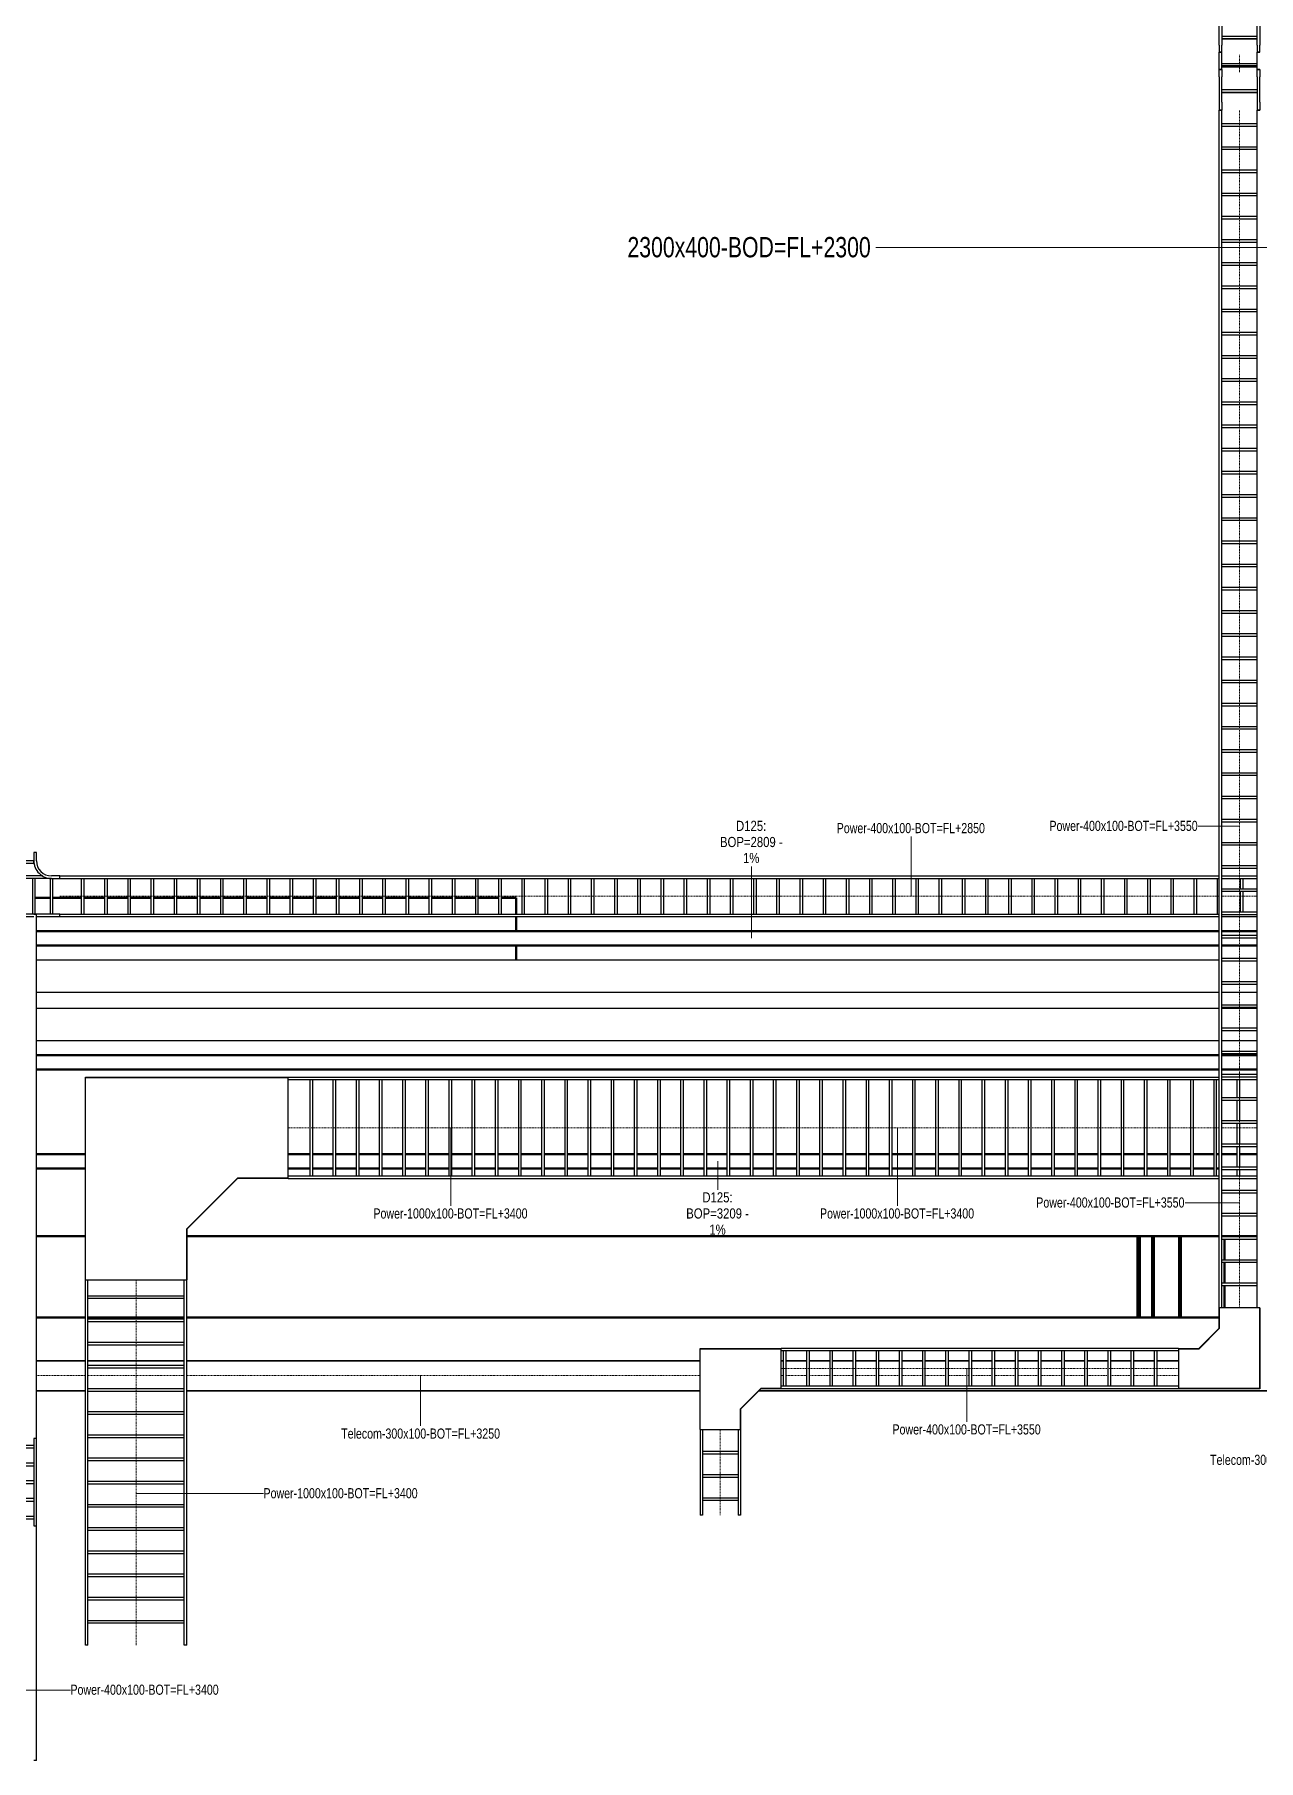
# Model space of a CAD drawing. Header units: millimetres. Extents: x -108050 to 96605, y 58136 to 140997.
# Drawn here: x -31912 to -19841, y 88919 to 105934 of the extents above; entities that cross this region are included whole.
import ezdxf

# ---------------------------------------------------------------- set-up
doc = ezdxf.new("R2010")
doc.units = ezdxf.units.MM
doc.linetypes.add('Center', pattern=[29.999999, 12, -6, 6, -6])
for name, color, linetype, lineweight in [('E-CABL-TRAY', 211, 'Continuous', 25), ('E-CABL-TRAY-CNTR', 211, 'Center', 18), ('E-CABL-TRAY-IDEN', 211, 'Continuous', 9), ('M-HVAC-DUCT', 70, 'Continuous', 50), ('M-HVAC-DUCT-IDEN', 70, 'Continuous', 9), ('P-PIPE', 3, 'Continuous', 50), ('P-PIPE-IDEN', 2, 'Continuous', 9)]:
    doc.layers.add(name, color=color, linetype=linetype, lineweight=lineweight)
doc.styles.add('Arial', font='arial.ttf', dxfattribs={"width": 0.8, "height": 100})
doc.styles.add('Arial_1', font='arial.ttf', dxfattribs={"width": 0.75, "height": 200})
doc.styles.add('Arial_2', font='arial.ttf', dxfattribs={"width": 0.75, "height": 100})

# ---------------------------------------------------------------- blocks, each defined once
blk = doc.blocks.new('E_Chanel Horizontal Bend_std_ - Standard-1993875-HẦM')
at = {"layer": 'E-CABL-TRAY'}
for p, q in [((-200, 600), (-197, 600)), ((-200, 400), (-200, 600)), ((-197, 399), (-197, 600)), ((175, 600), (-175, 600)), ((197, 600), (200, 600)), ((197, 600), (197, -197)), ((200, 600), (200, -200)), ((-400, 200), (-200, 400)), ((-399, 197), (-197, 399)), ((-600, 197), (-600, 200)), ((-600, 200), (-400, 200)), ((-600, 197), (-399, 197)), ((-600, 175), (-600, -175)), ((-600, -200), (-600, -197)), ((197, -197), (-600, -197)), ((200, -200), (-600, -200))]:
    blk.add_line(p, q, dxfattribs=at)
blk = doc.blocks.new('E_Chanel Horizontal Bend_std_ - Standard-1994017-HẦM')
at = {"layer": 'E-CABL-TRAY'}
for p, q in [((-500, 1500), (-497, 1500)), ((-500, 1000), (-500, 1500)), ((-497, 999), (-497, 1500)), ((475, 1500), (-475, 1500)), ((497, 1500), (500, 1500)), ((497, 1500), (497, -497)), ((500, 1500), (500, -500)), ((-1000, 500), (-500, 1000)), ((-999, 497), (-497, 999)), ((-1500, 497), (-1500, 500)), ((-1500, 500), (-1000, 500)), ((-1500, 497), (-999, 497)), ((-1500, 475), (-1500, -475)), ((-1500, -500), (-1500, -497)), ((497, -497), (-1500, -497)), ((500, -500), (-1500, -500))]:
    blk.add_line(p, q, dxfattribs=at)
blk = doc.blocks.new('E_Ladder Horizontal Tee - Standard-1999172-HẦM')
at = {"layer": 'E-CABL-TRAY'}
for p, q in [((430, 200), (-430, 200)), ((-430, 200), (-430, 175)), ((-430, 175), (430, 175)), ((-363, 175), (-363, -175)), ((-337, -175), (-337, 175)), ((-188, 175), (-188, -175)), ((-162, -175), (-162, 175)), ((-13, 175), (-13, -175)), ((13, -175), (13, 175)), ((162, 175), (162, -175)), ((188, -175), (188, 175)), ((337, 175), (337, -175)), ((363, -175), (363, 175)), ((430, 175), (430, 200)), ((-350, -175), (-430, -175)), ((-430, -175), (-430, -200)), ((-430, -200), (-350, -200)), ((-350, -175), (-337, -175)), ((-350, -175), (350, -175)), ((-259, -200), (259, -200)), ((-188, -175), (-162, -175)), ((175, -325), (-175, -325)), ((-175, -325), (-175, -350)), ((-13, -175), (13, -175)), ((162, -175), (188, -175)), ((175, -350), (175, -325)), ((337, -175), (350, -175)), ((430, -175), (350, -175)), ((350, -200), (430, -200)), ((430, -200), (430, -175)), ((-200, -350), (-200, -430)), ((-200, -430), (-175, -430)), ((-175, -350), (175, -350)), ((-175, -430), (-175, -350)), ((175, -350), (175, -430)), ((175, -430), (200, -430)), ((200, -430), (200, -350))]:
    blk.add_line(p, q, dxfattribs=at)
for centre, radius, start, end in [((-350, -350), 175, 360, 90), ((-350, -350), 175, 76.6372, 90), ((-350, -350), 150, 0, 90), ((-350, -350), 175, 61.5893, 73.0712), ((-350, -350), 175, 58.7805, 59.5164), ((-350, -350), 175, 50.9018, 58.7805), ((-350, -350), 175, 35.6308, 44.0854), ((-350, -350), 175, 19.7932, 29.3903), ((-350, -350), 175, 360, 14.6951), ((350, -350), 175, 90, 180), ((350, -350), 175, 165.3049, 180), ((350, -350), 175, 150.6097, 160.2068), ((350, -350), 150, 90, 180), ((350, -350), 175, 135.9146, 144.3692), ((350, -350), 175, 121.2195, 129.0982), ((350, -350), 175, 120.4836, 121.2195), ((350, -350), 175, 106.9288, 118.4107), ((350, -350), 175, 90, 103.3628)]:
    blk.add_arc(centre, radius, start, end, dxfattribs=at)
blk = doc.blocks.new('PG_Busway_ThanhThang - 1250A-2004915-HẦM')
at = {"layer": 'E-CABL-TRAY'}
for p, q in [((-31894, 96812), (-20229, 96812)), ((-20229, 96489), (-31894, 96489)), ((-19854, 96489), (-20203, 96489))]:
    blk.add_line(p, q, dxfattribs=at)
blk = doc.blocks.new('PG_Busway_ThanhThang - 1250A-2004328-HẦM')
at = {"layer": 'E-CABL-TRAY'}
for p, q in [((-31894, 96337), (-20229, 96337)), ((-20203, 96337), (-19854, 96337)), ((-20229, 96014), (-31894, 96014)), ((-19854, 96014), (-20203, 96014))]:
    blk.add_line(p, q, dxfattribs=at)
blk = doc.blocks.new('E_Chanel Horizontal Bend_std_ - Standard-2114494-HẦM')
at = {"layer": 'E-CABL-TRAY'}
for p, q in [((-600, 197), (-600, 200)), ((-600, 200), (200, 200)), ((-600, 197), (197, 197)), ((-600, 175), (-600, -175)), ((197, 197), (197, -600)), ((200, 200), (200, -600)), ((-600, -200), (-600, -197)), ((-399, -197), (-600, -197)), ((-400, -200), (-600, -200)), ((-200, -400), (-400, -200)), ((-197, -399), (-399, -197)), ((-200, -600), (-200, -400)), ((-197, -600), (-197, -399)), ((-197, -600), (-200, -600)), ((-175, -600), (175, -600)), ((200, -600), (197, -600))]:
    blk.add_line(p, q, dxfattribs=at)
blk = doc.blocks.new('E_Ladder Horizontal Tee - Standard-V262-HẦM')
at = {"layer": 'E-CABL-TRAY'}
for p, q in [((-200, 200), (-430, 200)), ((-430, 200), (-430, 175)), ((-430, 175), (430, 175)), ((-363, 175), (-363, -175)), ((-337, -175), (-337, 175)), ((-188, 175), (-188, -175)), ((175, 200), (-175, 200)), ((-162, -175), (-162, 175)), ((-13, 175), (-13, -175)), ((13, -175), (13, 175)), ((162, 175), (162, -175)), ((188, -175), (188, 175)), ((430, 200), (200, 200)), ((337, 175), (337, -175)), ((363, -175), (363, 175)), ((430, 175), (430, 200)), ((-350, -175), (-430, -175)), ((-430, -175), (-430, -200)), ((-430, -200), (-350, -200)), ((-350, -175), (-337, -175)), ((-350, -175), (350, -175)), ((-259, -200), (259, -200)), ((-188, -175), (-162, -175)), ((175, -325), (-175, -325)), ((-175, -325), (-175, -350)), ((-13, -175), (13, -175)), ((162, -175), (188, -175)), ((175, -350), (175, -325)), ((337, -175), (350, -175)), ((430, -175), (350, -175)), ((350, -200), (430, -200)), ((430, -200), (430, -175)), ((-200, -350), (-200, -430)), ((-200, -430), (-175, -430)), ((-175, -350), (175, -350)), ((-175, -430), (-175, -350)), ((175, -350), (175, -430)), ((175, -430), (200, -430)), ((200, -430), (200, -350))]:
    blk.add_line(p, q, dxfattribs=at)
for centre, radius, start, end in [((-350, -350), 175, 360, 90), ((-350, -350), 175, 76.6372, 90), ((-350, -350), 150, 0, 90), ((-350, -350), 175, 61.5893, 73.0712), ((-350, -350), 175, 58.7805, 59.5164), ((-350, -350), 175, 50.9018, 58.7805), ((-350, -350), 175, 35.6308, 44.0854), ((-350, -350), 175, 19.7932, 29.3903), ((-350, -350), 175, 360, 14.6951), ((350, -350), 175, 90, 180), ((350, -350), 175, 165.3049, 180), ((350, -350), 175, 150.6097, 160.2068), ((350, -350), 150, 90, 180), ((350, -350), 175, 135.9146, 144.3692), ((350, -350), 175, 121.2195, 129.0982), ((350, -350), 175, 120.4836, 121.2195), ((350, -350), 175, 106.9288, 118.4107), ((350, -350), 175, 90, 103.3628)]:
    blk.add_arc(centre, radius, start, end, dxfattribs=at)
blk = doc.blocks.new('E_Ladder Vertical Outside Bend - Standard-2122204-HẦM')
at = {"layer": 'E-CABL-TRAY'}
for p, q in [((-20229, 105518), (-20229, 105588)), ((-20229, 105588), (-20203, 105588)), ((-20229, 105518), (-20229, 105268)), ((-20203, 105588), (-20203, 105518)), ((-20203, 105268), (-20203, 105518)), ((-19854, 105518), (-19854, 105588)), ((-19854, 105588), (-19829, 105588)), ((-19854, 105518), (-19854, 105268)), ((-19829, 105588), (-19829, 105518)), ((-19829, 105268), (-19829, 105518)), ((-20203, 105391), (-19854, 105391)), ((-20203, 105366), (-19854, 105366)), ((-19854, 105359), (-20203, 105359)), ((-20229, 105268), (-20229, 105188)), ((-20203, 105188), (-20229, 105188)), ((-20203, 105268), (-20203, 105188)), ((-19854, 105268), (-19854, 105188)), ((-19829, 105188), (-19854, 105188)), ((-19829, 105268), (-19829, 105188))]:
    blk.add_line(p, q, dxfattribs=at)
blk = doc.blocks.new('E_Ladder Vertical Inside Bend - Standard-2122208-HẦM')
at = {"layer": 'E-CABL-TRAY'}
for p, q in [((-20229, 106029), (-20229, 106109)), ((-20229, 106109), (-20203, 106109)), ((-20229, 105829), (-20229, 106029)), ((-20203, 106109), (-20203, 106029)), ((-20203, 106029), (-20203, 105829)), ((-19854, 106029), (-19854, 106109)), ((-19854, 106109), (-19829, 106109)), ((-19854, 105829), (-19854, 106029)), ((-19829, 106109), (-19829, 106029)), ((-19829, 106029), (-19829, 105829)), ((-20203, 105918), (-19854, 105918)), ((-20203, 105894), (-19854, 105894)), ((-19854, 105887), (-20203, 105887)), ((-20229, 105829), (-20229, 105760)), ((-20203, 105760), (-20229, 105760)), ((-20203, 105760), (-20203, 105829)), ((-19854, 105829), (-19854, 105760)), ((-19829, 105760), (-19854, 105760)), ((-19829, 105760), (-19829, 105829))]:
    blk.add_line(p, q, dxfattribs=at)
blk = doc.blocks.new('01_REC Elbow_C Flanged_ - 1 W-2122769-HẦM')
at = {"layer": 'M-HVAC-DUCT'}
for p, q in [((-21035, 93285), (-21035, 94089)), ((-21035, 94089), (-21010, 94089)), ((-21010, 94089), (-21010, 93285)), ((-20890, 94087), (-21010, 94087)), ((-20891, 93285), (-20891, 94089)), ((-20891, 94089), (-20873, 94089)), ((-20625, 94089), (-20873, 94089)), ((-20873, 94089), (-20873, 93285)), ((-21035, 93285), (-21010, 93285)), ((-21010, 93287), (-20890, 93287)), ((-20873, 93285), (-20891, 93285)), ((-20873, 93285), (-20625, 93285))]:
    blk.add_line(p, q, dxfattribs=at)
blk = doc.blocks.new('01_REC Elbow_C Flanged_ - 1 W-V264-HẦM')
at = {"layer": 'M-HVAC-DUCT'}
for p, q in [((-20625, 93285), (-20625, 94089)), ((-20608, 94089), (-20625, 94089)), ((-20608, 94089), (-20608, 93285)), ((-20322, 94089), (-20608, 94089)), ((-20606, 94087), (-20229, 94087)), ((-20322, 94087), (-20322, 94089)), ((-20203, 94089), (-20178, 94089)), ((-20178, 94089), (-20178, 94081)), ((-20178, 94056), (-20178, 93852)), ((-20178, 93827), (-20178, 93624)), ((-20178, 93598), (-20178, 93382)), ((-20625, 93285), (-20608, 93285)), ((-20608, 93285), (-20322, 93285)), ((-20606, 93287), (-20229, 93287)), ((-20322, 93285), (-20322, 93287))]:
    blk.add_line(p, q, dxfattribs=at)

msp = doc.modelspace()

# ---------------------------------------------------------------- linework, layer by layer
at = {"layer": 'E-CABL-TRAY'}
for p, q in [((-20229, 105760), (-20203, 105760)), ((-20229, 105588), (-20229, 105760)), ((-20203, 105588), (-20203, 105760)), ((-19854, 105760), (-19829, 105760)), ((-19854, 105588), (-19854, 105760)), ((-20203, 105588), (-20229, 105588)), ((-19854, 105647), (-20203, 105647)), ((-19854, 105625), (-20203, 105625)), ((-19854, 105613), (-20203, 105613)), ((-19829, 105588), (-19854, 105588)), ((-20229, 105188), (-20203, 105188)), ((-20229, 93382), (-20229, 105188)), ((-20203, 93382), (-20203, 105188)), ((-19854, 105188), (-19829, 105188)), ((-19854, 93382), (-19854, 105188)), ((-19854, 105054), (-20203, 105054)), ((-19854, 105028), (-20203, 105028)), ((-19854, 104825), (-20203, 104825)), ((-19854, 104800), (-20203, 104800)), ((-19854, 104597), (-20203, 104597)), ((-19854, 104571), (-20203, 104571)), ((-19854, 104368), (-20203, 104368)), ((-19854, 104343), (-20203, 104343)), ((-19854, 104139), (-20203, 104139)), ((-19854, 104114), (-20203, 104114)), ((-19854, 103911), (-20203, 103911)), ((-19854, 103885), (-20203, 103885)), ((-19854, 103682), (-20203, 103682)), ((-19854, 103657), (-20203, 103657)), ((-19854, 103454), (-20203, 103454)), ((-19854, 103428), (-20203, 103428)), ((-19854, 103225), (-20203, 103225)), ((-19854, 103200), (-20203, 103200)), ((-19854, 102996), (-20203, 102996)), ((-19854, 102971), (-20203, 102971)), ((-19854, 102768), (-20203, 102768)), ((-19854, 102742), (-20203, 102742)), ((-19854, 102539), (-20203, 102539)), ((-19854, 102514), (-20203, 102514)), ((-19854, 102311), (-20203, 102311)), ((-19854, 102285), (-20203, 102285)), ((-19854, 102082), (-20203, 102082)), ((-19854, 102057), (-20203, 102057)), ((-19854, 101853), (-20203, 101853)), ((-19854, 101828), (-20203, 101828)), ((-19854, 101625), (-20203, 101625)), ((-19854, 101599), (-20203, 101599)), ((-19854, 101396), (-20203, 101396)), ((-19854, 101371), (-20203, 101371)), ((-19854, 101168), (-20203, 101168)), ((-19854, 101142), (-20203, 101142)), ((-19854, 100939), (-20203, 100939)), ((-19854, 100914), (-20203, 100914)), ((-19854, 100710), (-20203, 100710)), ((-19854, 100685), (-20203, 100685)), ((-19854, 100482), (-20203, 100482)), ((-19854, 100456), (-20203, 100456)), ((-19854, 100253), (-20203, 100253)), ((-19854, 100228), (-20203, 100228)), ((-19854, 100025), (-20203, 100025)), ((-19854, 99999), (-20203, 99999)), ((-19854, 99796), (-20203, 99796)), ((-19854, 99771), (-20203, 99771)), ((-19854, 99567), (-20203, 99567)), ((-19854, 99542), (-20203, 99542)), ((-19854, 99339), (-20203, 99339)), ((-19854, 99313), (-20203, 99313)), ((-19854, 99110), (-20203, 99110)), ((-19854, 99085), (-20203, 99085)), ((-19854, 98882), (-20203, 98882)), ((-19854, 98856), (-20203, 98856)), ((-19854, 98653), (-20203, 98653)), ((-19854, 98628), (-20203, 98628)), ((-19854, 98424), (-20203, 98424)), ((-19854, 98399), (-20203, 98399)), ((-19854, 98196), (-20203, 98196)), ((-19854, 98170), (-20203, 98170)), ((-19854, 97967), (-20203, 97967)), ((-19854, 97942), (-20203, 97942)), ((-19854, 97739), (-20203, 97739)), ((-19854, 97713), (-20203, 97713)), ((-31664, 97613), (-31664, 97639)), ((-31664, 97639), (-20229, 97639)), ((-31664, 97613), (-20229, 97613)), ((-31448, 97264), (-31448, 97613)), ((-31422, 97264), (-31422, 97613)), ((-31219, 97264), (-31219, 97613)), ((-31194, 97264), (-31194, 97613)), ((-30990, 97264), (-30990, 97613)), ((-30965, 97264), (-30965, 97613)), ((-30762, 97264), (-30762, 97613)), ((-30736, 97264), (-30736, 97613)), ((-30533, 97264), (-30533, 97613)), ((-30508, 97264), (-30508, 97613)), ((-30305, 97264), (-30305, 97613)), ((-30279, 97264), (-30279, 97613)), ((-30076, 97264), (-30076, 97613)), ((-30051, 97264), (-30051, 97613)), ((-29847, 97264), (-29847, 97613)), ((-29822, 97264), (-29822, 97613)), ((-29619, 97264), (-29619, 97613)), ((-29593, 97264), (-29593, 97613)), ((-29390, 97264), (-29390, 97613)), ((-29365, 97264), (-29365, 97613)), ((-29162, 97264), (-29162, 97613)), ((-29136, 97264), (-29136, 97613)), ((-28933, 97264), (-28933, 97613)), ((-28908, 97264), (-28908, 97613)), ((-28704, 97264), (-28704, 97613)), ((-28679, 97264), (-28679, 97613)), ((-28476, 97264), (-28476, 97613)), ((-28450, 97264), (-28450, 97613)), ((-28247, 97264), (-28247, 97613)), ((-28222, 97264), (-28222, 97613)), ((-28019, 97264), (-28019, 97613)), ((-27993, 97264), (-27993, 97613)), ((-27790, 97264), (-27790, 97613)), ((-27765, 97264), (-27765, 97613)), ((-27561, 97264), (-27561, 97613)), ((-27536, 97264), (-27536, 97613)), ((-27333, 97264), (-27333, 97613)), ((-27307, 97264), (-27307, 97613)), ((-27104, 97264), (-27104, 97613)), ((-27079, 97264), (-27079, 97613)), ((-26876, 97264), (-26876, 97613)), ((-26850, 97264), (-26850, 97613)), ((-26647, 97264), (-26647, 97613)), ((-26622, 97264), (-26622, 97613)), ((-26418, 97264), (-26418, 97613)), ((-26393, 97264), (-26393, 97613)), ((-26190, 97264), (-26190, 97613)), ((-26164, 97264), (-26164, 97613)), ((-25961, 97264), (-25961, 97613)), ((-25936, 97264), (-25936, 97613)), ((-25733, 97264), (-25733, 97613)), ((-25707, 97264), (-25707, 97613)), ((-25504, 97264), (-25504, 97613)), ((-25479, 97264), (-25479, 97613)), ((-25275, 97264), (-25275, 97613)), ((-25250, 97264), (-25250, 97613)), ((-25047, 97264), (-25047, 97613)), ((-25021, 97264), (-25021, 97613)), ((-24818, 97264), (-24818, 97613)), ((-24793, 97264), (-24793, 97613)), ((-24590, 97264), (-24590, 97613)), ((-24564, 97264), (-24564, 97613)), ((-24361, 97264), (-24361, 97613)), ((-24336, 97264), (-24336, 97613)), ((-24132, 97264), (-24132, 97613)), ((-24107, 97264), (-24107, 97613)), ((-23904, 97264), (-23904, 97613)), ((-23878, 97264), (-23878, 97613)), ((-23675, 97264), (-23675, 97613)), ((-23650, 97264), (-23650, 97613)), ((-23447, 97264), (-23447, 97613)), ((-23421, 97264), (-23421, 97613)), ((-23218, 97264), (-23218, 97613)), ((-23193, 97264), (-23193, 97613)), ((-22989, 97264), (-22989, 97613)), ((-22964, 97264), (-22964, 97613)), ((-22761, 97264), (-22761, 97613)), ((-22735, 97264), (-22735, 97613)), ((-22532, 97264), (-22532, 97613)), ((-22507, 97264), (-22507, 97613)), ((-22304, 97264), (-22304, 97613)), ((-22278, 97264), (-22278, 97613)), ((-22075, 97264), (-22075, 97613)), ((-22050, 97264), (-22050, 97613)), ((-21846, 97264), (-21846, 97613)), ((-21821, 97264), (-21821, 97613)), ((-21618, 97264), (-21618, 97613)), ((-21592, 97264), (-21592, 97613)), ((-21389, 97264), (-21389, 97613)), ((-21364, 97264), (-21364, 97613)), ((-21161, 97264), (-21161, 97613)), ((-21135, 97264), (-21135, 97613)), ((-20932, 97264), (-20932, 97613)), ((-20907, 97264), (-20907, 97613)), ((-20703, 97264), (-20703, 97613)), ((-20678, 97264), (-20678, 97613)), ((-20475, 97264), (-20475, 97613)), ((-20449, 97264), (-20449, 97613)), ((-20246, 97264), (-20246, 97613)), ((-20203, 97639), (-19854, 97639)), ((-20203, 97613), (-19854, 97613)), ((-19854, 97510), (-20203, 97510)), ((-20018, 97510), (-20018, 97613)), ((-19992, 97510), (-19992, 97613)), ((-19854, 97485), (-20203, 97485)), ((-20018, 97281), (-20018, 97485)), ((-19992, 97281), (-19992, 97485)), ((-31919, 97261), (-31894, 97261)), ((-31894, 92093), (-31894, 97261)), ((-31664, 97239), (-31664, 97264)), ((-31664, 97264), (-20229, 97264)), ((-31664, 97239), (-20229, 97239)), ((-19854, 97281), (-20203, 97281)), ((-19854, 97256), (-20203, 97256)), ((-20203, 97239), (-19854, 97239)), ((-19854, 97053), (-20203, 97053)), ((-19854, 97027), (-20203, 97027)), ((-19854, 96824), (-20203, 96824)), ((-19854, 96799), (-20203, 96799)), ((-19854, 96596), (-20203, 96596)), ((-19854, 96570), (-20203, 96570)), ((-19854, 96367), (-20203, 96367)), ((-19854, 96342), (-20203, 96342)), ((-19854, 96138), (-20203, 96138)), ((-19854, 96113), (-20203, 96113)), ((-19854, 95910), (-20203, 95910)), ((-19854, 95884), (-20203, 95884)), ((-29411, 95631), (-29411, 95656)), ((-29411, 95656), (-20229, 95656)), ((-29411, 95631), (-20229, 95631)), ((-29195, 94682), (-29195, 95631)), ((-29169, 94682), (-29169, 95631)), ((-28966, 94682), (-28966, 95631)), ((-28941, 94682), (-28941, 95631)), ((-28738, 94682), (-28738, 95631)), ((-28712, 94682), (-28712, 95631)), ((-28509, 94682), (-28509, 95631)), ((-28484, 94682), (-28484, 95631)), ((-28280, 94682), (-28280, 95631)), ((-28255, 94682), (-28255, 95631)), ((-28052, 94682), (-28052, 95631)), ((-28026, 94682), (-28026, 95631)), ((-27823, 94682), (-27823, 95631)), ((-27798, 94682), (-27798, 95631)), ((-27595, 94682), (-27595, 95631)), ((-27569, 94682), (-27569, 95631)), ((-27366, 94682), (-27366, 95631)), ((-27341, 94682), (-27341, 95631)), ((-27137, 94682), (-27137, 95631)), ((-27112, 94682), (-27112, 95631)), ((-26909, 94682), (-26909, 95631)), ((-26883, 94682), (-26883, 95631)), ((-26680, 94682), (-26680, 95631)), ((-26655, 94682), (-26655, 95631)), ((-26452, 94682), (-26452, 95631)), ((-26426, 94682), (-26426, 95631)), ((-26223, 94682), (-26223, 95631)), ((-26198, 94682), (-26198, 95631)), ((-25994, 94682), (-25994, 95631)), ((-25969, 94682), (-25969, 95631)), ((-25766, 94682), (-25766, 95631)), ((-25740, 94682), (-25740, 95631)), ((-25537, 94682), (-25537, 95631)), ((-25512, 94682), (-25512, 95631)), ((-25309, 94682), (-25309, 95631)), ((-25283, 94682), (-25283, 95631)), ((-25080, 94682), (-25080, 95631)), ((-25055, 94682), (-25055, 95631)), ((-24851, 94682), (-24851, 95631)), ((-24826, 94682), (-24826, 95631)), ((-24623, 94682), (-24623, 95631)), ((-24597, 94682), (-24597, 95631)), ((-24394, 94682), (-24394, 95631)), ((-24369, 94682), (-24369, 95631)), ((-24166, 94682), (-24166, 95631)), ((-24140, 94682), (-24140, 95631)), ((-23937, 94682), (-23937, 95631)), ((-23912, 94682), (-23912, 95631)), ((-23708, 94682), (-23708, 95631)), ((-23683, 94682), (-23683, 95631)), ((-23480, 94682), (-23480, 95631)), ((-23454, 94682), (-23454, 95631)), ((-23251, 94682), (-23251, 95631)), ((-23226, 94682), (-23226, 95631)), ((-23023, 94682), (-23023, 95631)), ((-22997, 94682), (-22997, 95631)), ((-22794, 94682), (-22794, 95631)), ((-22769, 94682), (-22769, 95631)), ((-22565, 94682), (-22565, 95631)), ((-22540, 94682), (-22540, 95631)), ((-22337, 94682), (-22337, 95631)), ((-22311, 94682), (-22311, 95631)), ((-22108, 94682), (-22108, 95631)), ((-22083, 94682), (-22083, 95631)), ((-21880, 94682), (-21880, 95631)), ((-21854, 94682), (-21854, 95631)), ((-21651, 94682), (-21651, 95631)), ((-21626, 94682), (-21626, 95631)), ((-21422, 94682), (-21422, 95631)), ((-21397, 94682), (-21397, 95631)), ((-21194, 94682), (-21194, 95631)), ((-21168, 94682), (-21168, 95631)), ((-20965, 94682), (-20965, 95631)), ((-20940, 94682), (-20940, 95631)), ((-20737, 94682), (-20737, 95631)), ((-20711, 94682), (-20711, 95631)), ((-20508, 94682), (-20508, 95631)), ((-20483, 94682), (-20483, 95631)), ((-20279, 94682), (-20279, 95631)), ((-20254, 94682), (-20254, 95631)), ((-19854, 95681), (-20203, 95681)), ((-19854, 95656), (-20203, 95656)), ((-20203, 95631), (-19854, 95631)), ((-20051, 95453), (-20051, 95631)), ((-20025, 95453), (-20025, 95631)), ((-19854, 95453), (-20203, 95453)), ((-19854, 95427), (-20203, 95427)), ((-20051, 95224), (-20051, 95427)), ((-20025, 95224), (-20025, 95427)), ((-19854, 95224), (-20203, 95224)), ((-19854, 95199), (-20203, 95199)), ((-20051, 94995), (-20051, 95199)), ((-20025, 94995), (-20025, 95199)), ((-19854, 94995), (-20203, 94995)), ((-19854, 94970), (-20203, 94970)), ((-20051, 94767), (-20051, 94970)), ((-20025, 94767), (-20025, 94970)), ((-29411, 94656), (-29411, 94682)), ((-29411, 94682), (-20229, 94682)), ((-29411, 94656), (-20229, 94656)), ((-19854, 94767), (-20203, 94767)), ((-19854, 94741), (-20203, 94741)), ((-20203, 94682), (-19854, 94682)), ((-20203, 94656), (-19854, 94656)), ((-20051, 94682), (-20051, 94741)), ((-20025, 94682), (-20025, 94741)), ((-19854, 94538), (-20203, 94538)), ((-19854, 94513), (-20203, 94513)), ((-19854, 94310), (-20203, 94310)), ((-19854, 94284), (-20203, 94284)), ((-19854, 94081), (-20203, 94081)), ((-19854, 94056), (-20203, 94056)), ((-19854, 93852), (-20203, 93852)), ((-19854, 93827), (-20203, 93827)), ((-31411, 93656), (-31385, 93656)), ((-31411, 90056), (-31411, 93656)), ((-31385, 90056), (-31385, 93656)), ((-30436, 93656), (-30411, 93656)), ((-30436, 90056), (-30436, 93656)), ((-30411, 90056), (-30411, 93656)), ((-19854, 93624), (-20203, 93624)), ((-19854, 93598), (-20203, 93598)), ((-30436, 93498), (-31385, 93498)), ((-30436, 93472), (-31385, 93472)), ((-30436, 93269), (-31385, 93269)), ((-30436, 93244), (-31385, 93244)), ((-20203, 93382), (-20229, 93382)), ((-19829, 93382), (-19854, 93382)), ((-30436, 93041), (-31385, 93041)), ((-30436, 93015), (-31385, 93015)), ((-24549, 92957), (-24549, 92982)), ((-20629, 92982), (-24549, 92982)), ((-20629, 92957), (-24549, 92957)), ((-24528, 92957), (-24528, 92608)), ((-24502, 92957), (-24502, 92608)), ((-24299, 92957), (-24299, 92608)), ((-24274, 92957), (-24274, 92608)), ((-24070, 92957), (-24070, 92608)), ((-24045, 92957), (-24045, 92608)), ((-23842, 92957), (-23842, 92608)), ((-23816, 92957), (-23816, 92608)), ((-23613, 92957), (-23613, 92608)), ((-23588, 92957), (-23588, 92608)), ((-23385, 92957), (-23385, 92608)), ((-23359, 92957), (-23359, 92608)), ((-23156, 92957), (-23156, 92608)), ((-23131, 92957), (-23131, 92608)), ((-22927, 92957), (-22927, 92608)), ((-22902, 92957), (-22902, 92608)), ((-22699, 92957), (-22699, 92608)), ((-22673, 92957), (-22673, 92608)), ((-22470, 92957), (-22470, 92608)), ((-22445, 92957), (-22445, 92608)), ((-22242, 92957), (-22242, 92608)), ((-22216, 92957), (-22216, 92608)), ((-22013, 92957), (-22013, 92608)), ((-21988, 92957), (-21988, 92608)), ((-21784, 92957), (-21784, 92608)), ((-21759, 92957), (-21759, 92608)), ((-21556, 92957), (-21556, 92608)), ((-21530, 92957), (-21530, 92608)), ((-21327, 92957), (-21327, 92608)), ((-21302, 92957), (-21302, 92608)), ((-21099, 92957), (-21099, 92608)), ((-21073, 92957), (-21073, 92608)), ((-20870, 92957), (-20870, 92608)), ((-20845, 92957), (-20845, 92608)), ((-20629, 92982), (-20629, 92957)), ((-31894, 92863), (-31411, 92863)), ((-31894, 92860), (-31411, 92860)), ((-31385, 92863), (-30436, 92863)), ((-31385, 92860), (-30436, 92860)), ((-30436, 92812), (-31385, 92812)), ((-30436, 92787), (-31385, 92787)), ((-30411, 92863), (-25349, 92863)), ((-30411, 92860), (-25349, 92860)), ((-24549, 92863), (-24528, 92863)), ((-24549, 92860), (-24528, 92860)), ((-24502, 92863), (-24299, 92863)), ((-24502, 92860), (-24299, 92860)), ((-24274, 92863), (-24070, 92863)), ((-24274, 92860), (-24070, 92860)), ((-24045, 92863), (-23842, 92863)), ((-24045, 92860), (-23842, 92860)), ((-23816, 92863), (-23613, 92863)), ((-23816, 92860), (-23613, 92860)), ((-23588, 92863), (-23385, 92863)), ((-23588, 92860), (-23385, 92860)), ((-23359, 92863), (-23156, 92863)), ((-23359, 92860), (-23156, 92860)), ((-23131, 92863), (-22927, 92863)), ((-23131, 92860), (-22927, 92860)), ((-22902, 92863), (-22699, 92863)), ((-22902, 92860), (-22699, 92860)), ((-22673, 92863), (-22470, 92863)), ((-22673, 92860), (-22470, 92860)), ((-22445, 92863), (-22242, 92863)), ((-22445, 92860), (-22242, 92860)), ((-22216, 92863), (-22013, 92863)), ((-22216, 92860), (-22013, 92860)), ((-21988, 92863), (-21784, 92863)), ((-21988, 92860), (-21784, 92860)), ((-21759, 92863), (-21556, 92863)), ((-21759, 92860), (-21556, 92860)), ((-21530, 92863), (-21327, 92863)), ((-21530, 92860), (-21327, 92860)), ((-21302, 92863), (-21099, 92863)), ((-21302, 92860), (-21099, 92860)), ((-21073, 92863), (-20870, 92863)), ((-21073, 92860), (-20870, 92860)), ((-20845, 92863), (-20629, 92863)), ((-20845, 92860), (-20629, 92860)), ((-31894, 92565), (-31411, 92565)), ((-31894, 92563), (-31411, 92563)), ((-30436, 92583), (-31385, 92583)), ((-30411, 92565), (-25349, 92565)), ((-30411, 92563), (-25349, 92563)), ((-24769, 92563), (-14612, 92563)), ((-24766, 92565), (-14612, 92565)), ((-24549, 92582), (-24549, 92608)), ((-20629, 92608), (-24549, 92608)), ((-20629, 92582), (-24549, 92582)), ((-20629, 92608), (-20629, 92582)), ((-30436, 92558), (-31385, 92558)), ((-30436, 92355), (-31385, 92355)), ((-30436, 92329), (-31385, 92329)), ((-31894, 92093), (-31919, 92093)), ((-30436, 92126), (-31385, 92126)), ((-30436, 92101), (-31385, 92101)), ((-25349, 92182), (-25324, 92182)), ((-25349, 92182), (-25349, 91337)), ((-25324, 92182), (-25324, 91337)), ((-24974, 92182), (-24949, 92182)), ((-24974, 92182), (-24974, 91337)), ((-24949, 92182), (-24949, 91337)), ((-30436, 91898), (-31385, 91898)), ((-25324, 91967), (-24974, 91967)), ((-25324, 91941), (-24974, 91941)), ((-30436, 91872), (-31385, 91872)), ((-25324, 91738), (-24974, 91738)), ((-25324, 91713), (-24974, 91713)), ((-30436, 91669), (-31385, 91669)), ((-30436, 91644), (-31385, 91644)), ((-30436, 91440), (-31385, 91440)), ((-30436, 91415), (-31385, 91415)), ((-25324, 91509), (-24974, 91509)), ((-25324, 91484), (-24974, 91484)), ((-31919, 91233), (-31894, 91233)), ((-31894, 88919), (-31894, 91233)), ((-30436, 91212), (-31385, 91212)), ((-25324, 91337), (-25349, 91337)), ((-24949, 91337), (-24974, 91337)), ((-30436, 91186), (-31385, 91186)), ((-30436, 90983), (-31385, 90983)), ((-30436, 90958), (-31385, 90958)), ((-30436, 90755), (-31385, 90755)), ((-30436, 90729), (-31385, 90729)), ((-30436, 90526), (-31385, 90526)), ((-30436, 90501), (-31385, 90501)), ((-30436, 90297), (-31385, 90297)), ((-30436, 90272), (-31385, 90272)), ((-31385, 90056), (-31411, 90056)), ((-30411, 90056), (-30436, 90056)), ((-31894, 88919), (-31919, 88919))]:
    msp.add_line(p, q, dxfattribs=at)
at = {"layer": 'E-CABL-TRAY-CNTR'}
for p, q in [((-20029, 105563), (-20029, 105735)), ((-20029, 93382), (-20029, 105188)), ((-31664, 97439), (-20229, 97439)), ((-20203, 97439), (-19854, 97439)), ((-29411, 95156), (-20229, 95156)), ((-20203, 95156), (-19854, 95156)), ((-30911, 90056), (-30911, 93656)), ((-20629, 92782), (-24549, 92782)), ((-31894, 92713), (-31411, 92713)), ((-31385, 92713), (-30436, 92713)), ((-30411, 92713), (-25349, 92713)), ((-24549, 92713), (-24528, 92713)), ((-24502, 92713), (-24299, 92713)), ((-24274, 92713), (-24070, 92713)), ((-24045, 92713), (-23842, 92713)), ((-23816, 92713), (-23613, 92713)), ((-23588, 92713), (-23385, 92713)), ((-23359, 92713), (-23156, 92713)), ((-23131, 92713), (-22927, 92713)), ((-22902, 92713), (-22699, 92713)), ((-22673, 92713), (-22470, 92713)), ((-22445, 92713), (-22242, 92713)), ((-22216, 92713), (-22013, 92713)), ((-21988, 92713), (-21784, 92713)), ((-21759, 92713), (-21556, 92713)), ((-21530, 92713), (-21327, 92713)), ((-21302, 92713), (-21099, 92713)), ((-21073, 92713), (-20870, 92713)), ((-20845, 92713), (-20629, 92713)), ((-25149, 92182), (-25149, 91337))]:
    msp.add_line(p, q, dxfattribs=at)
at = {"layer": 'E-CABL-TRAY-IDEN'}
for p, q in [((-23266, 97439), (-23266, 98027)), ((-20029, 98129), (-20435, 98129)), ((-27806, 95156), (-27806, 94388)), ((-23402, 95156), (-23402, 94388)), ((-20029, 94417), (-20565, 94417)), ((-22717, 92782), (-22717, 92259)), ((-28106, 92713), (-28106, 92218)), ((-30911, 91550), (-29654, 91550)), ((-32094, 89613), (-31558, 89613))]:
    msp.add_line(p, q, dxfattribs=at)
at = {"layer": 'M-HVAC-DUCT'}
for p, q in [((-31756, 97422), (-31906, 97422)), ((-31448, 97422), (-31731, 97422)), ((-31219, 97422), (-31422, 97422)), ((-30990, 97422), (-31194, 97422)), ((-30762, 97422), (-30965, 97422)), ((-30533, 97422), (-30736, 97422)), ((-30305, 97422), (-30508, 97422)), ((-30076, 97422), (-30279, 97422)), ((-29847, 97422), (-30051, 97422)), ((-29619, 97422), (-29822, 97422)), ((-29390, 97422), (-29593, 97422)), ((-29162, 97422), (-29365, 97422)), ((-28933, 97422), (-29136, 97422)), ((-28704, 97422), (-28908, 97422)), ((-28476, 97422), (-28679, 97422)), ((-28247, 97422), (-28450, 97422)), ((-28019, 97422), (-28222, 97422)), ((-27790, 97422), (-27993, 97422)), ((-27561, 97422), (-27765, 97422)), ((-27333, 97422), (-27536, 97422)), ((-27163, 97422), (-27307, 97422)), ((-27163, 97422), (-27163, 97264)), ((-27163, 97239), (-27163, 97096)), ((-27163, 96955), (-27163, 96812)), ((-31411, 94087), (-31894, 94087)), ((-21035, 94087), (-30411, 94087)), ((-20625, 94087), (-20872, 94087)), ((-19854, 94087), (-20178, 94087)), ((-31411, 93287), (-31894, 93287)), ((-30436, 93287), (-31385, 93287)), ((-21035, 93287), (-30411, 93287)), ((-20625, 93287), (-20872, 93287))]:
    msp.add_line(p, q, dxfattribs=at)
at = {"layer": 'M-HVAC-DUCT-IDEN'}
msp.add_line((-18155, 103834), (-23614, 103834), dxfattribs=at)
at = {"layer": 'P-PIPE'}
for p, q in [((-20229, 97096), (-31894, 97096)), ((-19854, 97096), (-20203, 97096)), ((-31894, 96955), (-20229, 96955)), ((-20203, 96955), (-19854, 96955)), ((-20229, 95873), (-31894, 95873)), ((-19854, 95873), (-20203, 95873)), ((-31894, 95732), (-20229, 95732)), ((-20203, 95732), (-19854, 95732)), ((-31411, 94897), (-31894, 94897)), ((-29195, 94897), (-29411, 94897)), ((-28966, 94897), (-29169, 94897)), ((-28738, 94897), (-28941, 94897)), ((-28509, 94897), (-28712, 94897)), ((-28280, 94897), (-28484, 94897)), ((-28052, 94897), (-28255, 94897)), ((-27823, 94897), (-28026, 94897)), ((-27595, 94897), (-27798, 94897)), ((-27366, 94897), (-27569, 94897)), ((-27137, 94897), (-27341, 94897)), ((-26909, 94897), (-27112, 94897)), ((-26680, 94897), (-26883, 94897)), ((-26452, 94897), (-26655, 94897)), ((-26223, 94897), (-26426, 94897)), ((-25994, 94897), (-26198, 94897)), ((-25766, 94897), (-25969, 94897)), ((-25537, 94897), (-25740, 94897)), ((-25309, 94897), (-25512, 94897)), ((-25080, 94897), (-25283, 94897)), ((-24851, 94897), (-25055, 94897)), ((-24623, 94897), (-24826, 94897)), ((-24394, 94897), (-24597, 94897)), ((-24166, 94897), (-24369, 94897)), ((-23937, 94897), (-24140, 94897)), ((-23708, 94897), (-23912, 94897)), ((-23480, 94897), (-23683, 94897)), ((-23251, 94897), (-23454, 94897)), ((-23023, 94897), (-23226, 94897)), ((-22794, 94897), (-22997, 94897)), ((-22565, 94897), (-22769, 94897)), ((-22337, 94897), (-22540, 94897)), ((-22108, 94897), (-22311, 94897)), ((-21880, 94897), (-22083, 94897)), ((-21651, 94897), (-21854, 94897)), ((-21422, 94897), (-21626, 94897)), ((-21194, 94897), (-21397, 94897)), ((-20965, 94897), (-21168, 94897)), ((-20737, 94897), (-20940, 94897)), ((-20508, 94897), (-20711, 94897)), ((-20279, 94897), (-20483, 94897)), ((-20229, 94897), (-20254, 94897)), ((-20051, 94897), (-20203, 94897)), ((-19854, 94897), (-20025, 94897)), ((-31894, 94755), (-31411, 94755)), ((-29411, 94755), (-29195, 94755)), ((-29169, 94755), (-28966, 94755)), ((-28941, 94755), (-28738, 94755)), ((-28712, 94755), (-28509, 94755)), ((-28484, 94755), (-28280, 94755)), ((-28255, 94755), (-28052, 94755)), ((-28026, 94755), (-27823, 94755)), ((-27798, 94755), (-27595, 94755)), ((-27569, 94755), (-27366, 94755)), ((-27341, 94755), (-27137, 94755)), ((-27112, 94755), (-26909, 94755)), ((-26883, 94755), (-26680, 94755)), ((-26655, 94755), (-26452, 94755)), ((-26426, 94755), (-26223, 94755)), ((-26198, 94755), (-25994, 94755)), ((-25969, 94755), (-25766, 94755)), ((-25740, 94755), (-25537, 94755)), ((-25512, 94755), (-25309, 94755)), ((-25283, 94755), (-25080, 94755)), ((-25055, 94755), (-24851, 94755)), ((-24826, 94755), (-24623, 94755)), ((-24597, 94755), (-24394, 94755)), ((-24369, 94755), (-24166, 94755)), ((-24140, 94755), (-23937, 94755)), ((-23912, 94755), (-23708, 94755)), ((-23683, 94755), (-23480, 94755)), ((-23454, 94755), (-23251, 94755)), ((-23226, 94755), (-23023, 94755)), ((-22997, 94755), (-22794, 94755)), ((-22769, 94755), (-22565, 94755)), ((-22540, 94755), (-22337, 94755)), ((-22311, 94755), (-22108, 94755)), ((-22083, 94755), (-21880, 94755)), ((-21854, 94755), (-21651, 94755)), ((-21626, 94755), (-21422, 94755)), ((-21397, 94755), (-21194, 94755)), ((-21168, 94755), (-20965, 94755)), ((-20940, 94755), (-20737, 94755)), ((-20711, 94755), (-20508, 94755)), ((-20483, 94755), (-20279, 94755)), ((-20254, 94755), (-20229, 94755))]:
    msp.add_line(p, q, dxfattribs=at)
at = {"layer": 'P-PIPE-IDEN'}
for p, q in [((-24840, 97026), (-24840, 97733)), ((-25172, 94826), (-25172, 94546))]:
    msp.add_line(p, q, dxfattribs=at)

# ---------------------------------------------------------------- block references
at = {"layer": 'E-CABL-TRAY'}
for name in ['E_Ladder Vertical Inside Bend - Standard-2122208-HẦM', 'E_Ladder Vertical Outside Bend - Standard-2122204-HẦM', 'PG_Busway_ThanhThang - 1250A-2004915-HẦM', 'PG_Busway_ThanhThang - 1250A-2004328-HẦM']:
    msp.add_blockref(name, (0, 0), dxfattribs=at)
for name, p, rotation in [('E_Ladder Horizontal Tee - Standard-V262-HẦM', (-32094, 97439), 180), ('E_Chanel Horizontal Bend_std_ - Standard-1994017-HẦM', (-30911, 95156), 180), ('E_Chanel Horizontal Bend_std_ - Standard-2114494-HẦM', (-20029, 92782), 270.0000000000002), ('E_Chanel Horizontal Bend_std_ - Standard-1993875-HẦM', (-25149, 92782), 180), ('E_Ladder Horizontal Tee - Standard-1999172-HẦM', (-32094, 91663), 270.0000000000002)]:
    msp.add_blockref(name, p, dxfattribs=dict(at, rotation=rotation))
at = {"layer": 'M-HVAC-DUCT'}
for name in ['01_REC Elbow_C Flanged_ - 1 W-2122769-HẦM', '01_REC Elbow_C Flanged_ - 1 W-V264-HẦM']:
    msp.add_blockref(name, (0, 0), dxfattribs=at)

# ---------------------------------------------------------------- texts
at = {"layer": 'E-CABL-TRAY-IDEN', "char_height": 100, "attachment_point": 1, "style": 'Arial_2'}
for s, insert, width in [('Power-400x100-BOT=FL+3550', (-21903, 98183), 1773.73), ('Power-400x100-BOT=FL+2850', (-24001, 98161), 1773.73), ('Power-400x100-BOT=FL+3550', (-22033, 94470), 1773.73), ('Power-1000x100-BOT=FL+3400', (-28570, 94362), 1845.89), ('Power-1000x100-BOT=FL+3400', (-24166, 94362), 1845.89), ('Power-400x100-BOT=FL+3550', (-23451, 92233), 1773.73), ('Telecom-300x100-BOT=FL+3250', (-28888, 92192), 1887.97), ('Telecom-300x100-BOT=FL+3250', (-20319, 91933), 1887.97), ('Power-1000x100-BOT=FL+3400', (-29654, 91604), 1845.89), ('Power-400x100-BOT=FL+3400', (-31558, 89667), 1773.73)]:
    msp.add_mtext(s, dxfattribs=dict(at, insert=insert, width=width))
at = {"layer": 'M-HVAC-DUCT-IDEN', "insert": (-26065, 103938), "char_height": 200, "width": 2964.24, "attachment_point": 1, "style": 'Arial_1'}
msp.add_mtext('2300x400-BOD=FL+2300', dxfattribs=at)
at = {"layer": 'P-PIPE-IDEN', "char_height": 100, "attachment_point": 1, "style": 'Arial'}
for s, insert, width in [('D125:', (-24994, 98183), 365.57), ('BOP=2809 -', (-25152, 98024), 750.38), ('1%', (-24925, 97866), 198.82), ('D125:', (-25326, 94521), 365.57), ('BOP=3209 -', (-25485, 94362), 750.38), ('1%', (-25257, 94203), 198.82)]:
    msp.add_mtext(s, dxfattribs=dict(at, insert=insert, width=width))

doc.saveas('drawing.dxf')
